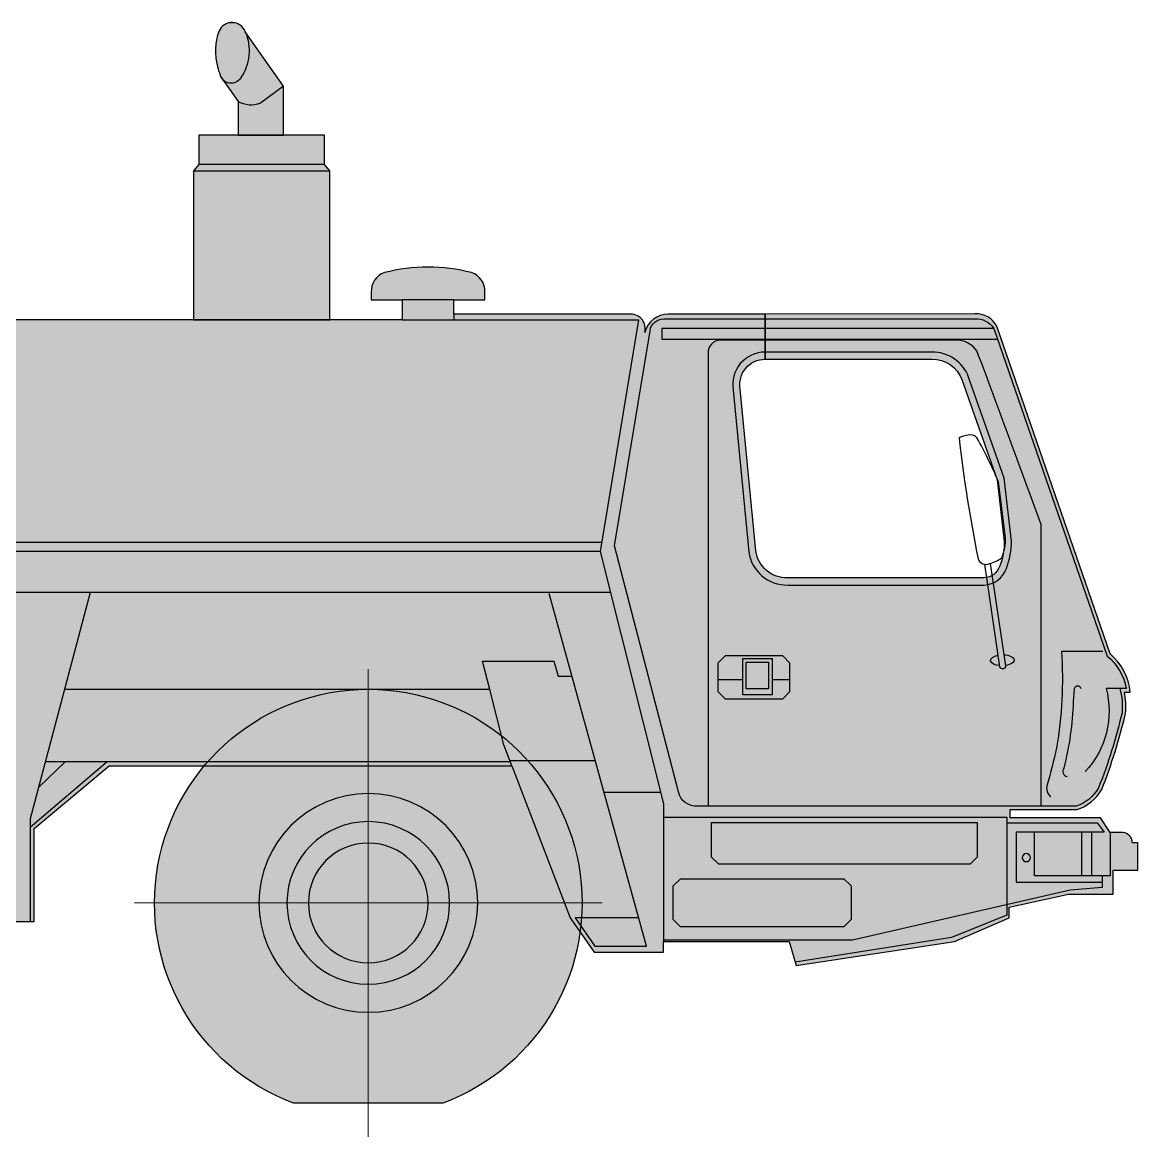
# Model space of a CAD drawing. Header units: millimetres. Extents: x -36138 to -14139, y -92870 to -59988.
# Drawn here: x -17676 to -14139, y -77130 to -73594 of the extents above; entities that cross this region are included whole.
import ezdxf
from ezdxf.enums import TextEntityAlignment as Align

# ---------------------------------------------------------------- set-up
doc = ezdxf.new("R2010")
doc.units = ezdxf.units.MM
doc.set_wipeout_variables(frame=1)
doc.layers.add('Техника. Кран Grove GMK 5170', color=251, linetype='Continuous')
doc.layers.add('Техника. Кран Grove GMK 5170 Штрих', color=7, linetype='Continuous', true_color=0xf7d56e)
doc.styles.add('arial', font='arial.ttf')

# ---------------------------------------------------------------- blocks, each defined once
blk = doc.blocks.new('Кран GMK 5170-0216.095601')
at = {"layer": 'Техника. Кран Grove GMK 5170 Штрих', "true_color": 0xadadad, "transparency": 16777216}
h = blk.add_hatch(color=253, dxfattribs=at)
h.dxf.hatch_style = 1
edge = h.paths.add_edge_path()
edge.add_arc((3.822349859960199e-14, -1.13686837721616e-13), 677.9999999999999, 290.5153763494032, 609.4846236505969)
edge.add_line((-237.6110266801606, -635), (237.6110266801603, -635.0000000000001))
edge = h.paths.add_edge_path(flags=16)
edge.add_arc((0, 0), 347, 0, 360)
at = {"layer": 'Техника. Кран Grove GMK 5170 Штрих', "transparency": 16777216}
h = blk.add_hatch(color=256, dxfattribs=at)
h.dxf.hatch_style = 1
edge = h.paths.add_edge_path()
edge.add_arc((0, 0), 347, 0, 360)
at = {"color": 0, "linetype": 'ByBlock', "lineweight": 9, "transparency": 16777216}
for points in [[(0, 0), (0, 741.6320171362108)], [(0, 0), (-741.632017136211, 0)], [(0, 0), (0, -741.6320171362108)], [(0, 0), (741.6320171362108, 0)]]:
    blk.add_lwpolyline(points, dxfattribs=at)
at = {"transparency": 16777216}
blk.add_lwpolyline([(237.6110266801603, -635.0000000000001, 5.52583782977118), (-237.6110266801606, -635)], format="xyb", close=True, dxfattribs=at)
at = {"color": 0, "linetype": 'ByBlock', "lineweight": -2, "transparency": 16777216}
for radius in [347, 258, 190]:
    blk.add_circle((0, 0), radius, dxfattribs=at)
blk = doc.blocks.new('Кран GMK 5170-0223.184714')
at = {"color": 0, "linetype": 'ByBlock', "lineweight": -2, "transparency": 16777216}
blk.add_wipeout([(-6728.320055064571, 3042.468071248339), (-6711.377506183882, 3062.3032504257253), (-6711.377506183882, 3155.6112391393517), (-6312.607758138489, 3155.6112391393517), (-6312.607758138489, 3062.3032504257253), (-6295.665209257801, 3042.468071248339), (-6295.665209257801, 2569.410998602249), (-6728.320055064571, 2569.410998602249)], dxfattribs=at)
for points in [[(-6295.665209257801, 3042.468071248339), (-6728.320055064571, 3042.468071248339)], [(-6711.377506183882, 3062.303250425724), (-6312.607758138489, 3062.303250425724)]]:
    blk.add_lwpolyline(points, dxfattribs=at)
blk.add_wipeout([(-6581.250466122234, 3311.110779232079), (-6459.677347080826, 3483.6768380753483), (-6459.677347080826, 3483.6768380753483), (-6446.970642214988, 3502.3246826544764), (-6426.7578414458185, 3512.356887848783), (-6404.221951792385, 3511.2009754286228), (-6385.141671396948, 3499.1533467811932), (-6376.772989993395, 3486.3582921038524), (-6376.772989993395, 3486.3582921038524), (-6368.825142663482, 3458.7495331709697), (-6365.346164144745, 3430.230968069273), (-6366.42371692863, 3401.5212009683105), (-6372.030649090746, 3373.3436539011336), (-6372.030649090746, 3373.3436539011336), (-6375.412067309662, 3359.7068869596933), (-6380.361921998267, 3346.5579577124845), (-6386.812559088734, 3334.0765842738956), (-6394.675811984929, 3322.4333606791683), (-6437.032184186643, 3263.0517930168667), (-6437.032184186643, 3155.611239139351), (-6581.250466122234, 3155.611239139351)], dxfattribs=at)
at = {"layer": 'Техника. Кран Grove GMK 5170 Штрих', "true_color": 0xadadad, "transparency": 16777216}
h = blk.add_hatch(color=253, dxfattribs=at)
h.dxf.hatch_style = 1
edge = h.paths.add_edge_path()
edge.add_line((-6581.250466122234, 3155.611239139351), (-6581.250466122234, 3311.110779232079))
edge.add_line((-6581.250466122234, 3311.110779232079), (-6459.677347080826, 3483.676838075348))
edge.add_arc((-6417.698210113284, 3468.725229336408), 44.56229958633133, 23.309303566219228, 160.3957479736059, ccw=False)
edge.add_arc((-6546.176919236488, 3422.642914875755), 180.9898907075133, -15.806346106100477, 20.612038710891227, ccw=False)
edge.add_arc((-6490.165442276353, 3395.39913394007), 120.1760107540356, 322.6157415136009, 349.4247650084642, ccw=False)
edge.add_line((-6394.675811984929, 3322.433360679169), (-6437.032184186643, 3263.051793016867))
edge.add_line((-6437.032184186643, 3263.051793016867), (-6437.032184186643, 3155.611239139351))
edge.add_line((-6437.032184186643, 3155.611239139351), (-6581.250466122234, 3155.611239139351))
at = {"layer": 'Техника. Кран Grove GMK 5170 Штрих', "true_color": 0x5c5c5c, "transparency": 16777216}
h = blk.add_hatch(color=251, dxfattribs=at)
h.dxf.hatch_style = 1
h.paths.add_polyline_path([(-6442.670943314462, 3333.799519667773, 0.6124438634630011), (-6380.361921998276, 3346.557957712461), (-6375.412067309662, 3359.706886959693), (-6372.030649090746, 3373.343653901133), (-6366.42371692863, 3401.52120096831), (-6365.346164144745, 3430.230968069273), (-6368.825142663482, 3458.74953317097), (-6376.772989993395, 3486.358292103851), (-6385.141671396948, 3499.153346781193), (-6404.221951792386, 3511.200975428623), (-6426.757841445818, 3512.356887848783), (-6446.970642214988, 3502.324682654476), (-6459.677347080827, 3483.676838075347, 0.2652228420206108)])
at = {"layer": 'Техника. Кран Grove GMK 5170 Штрих', "transparency": 16777216}
h = blk.add_hatch(color=256, dxfattribs=at)
h.dxf.hatch_style = 1
h.set_gradient(color1=(132, 132, 132), color2=(214, 214, 214), tint=1, name='CYLINDER')
h.paths.add_polyline_path([(-6728.320055064571, 2569.410998602248), (-6728.320055064571, 3042.468071248339), (-6711.377506183882, 3062.303250425724), (-6711.377506183882, 3155.611239139351), (-6312.607758138489, 3155.611239139351), (-6312.607758138489, 3062.303250425724), (-6295.665209257801, 3042.468071248339), (-6295.665209257801, 2569.410998602248)])
at = {"color": 0, "linetype": 'ByBlock', "lineweight": -2, "transparency": 16777216}
blk.add_lwpolyline([(-6581.250466122234, 3155.611239139351), (-6581.250466122234, 3311.110779232079), (-6459.677347080826, 3483.676838075348, -0.6814279514394701), (-6376.772989993395, 3486.358292103851, -0.1602563268146185), (-6372.030649090746, 3373.343653901134, -0.1175129173398707), (-6394.675811984929, 3322.433360679169), (-6437.032184186643, 3263.051793016867), (-6437.032184186643, 3155.611239139351)], format="xyb", close=True, dxfattribs=at)
for points in [[(-6459.677347080826, 3483.676838075348, 0.2583116684914986), (-6444.953936129456, 3337.007170333277, 0.6510369722487767), (-6380.361921998268, 3346.557957712486)], [(-6581.250466122234, 3311.110779232079), (-6507.777656585993, 3257.39050229332, 0.2509012482470216), (-6437.032184186643, 3263.051793016867)]]:
    blk.add_lwpolyline(points, format="xyb", dxfattribs=at)
blk.add_wipeout([(-7801.414767232253, 2588.168086164249), (-7801.414767232253, 2588.168086164249), (-7776.409383845201, 2584.021206408135), (-7754.1100140317685, 2571.971147654378), (-7736.938749791066, 2553.3267518631255), (-7726.760683369196, 2530.1131184991464), (-7726.760683369196, 2530.1131184991464), (-7727.479987758681, 2550.8288824311458), (-7719.0591183439965, 2569.7695590925505), (-7703.197176651981, 2583.1134370839827), (-7683.094669426105, 2588.168086164249), (-7121.345865806512, 2588.168086164249), (-7121.345865806512, 2633.4170886626634), (-7219.364709574765, 2633.4170886626634), (-7219.364709574765, 2657.92179960473), (-7219.364709574765, 2657.92179960473), (-7217.253597892903, 2677.754755078058), (-7208.900913609504, 2695.866507632749), (-7195.1868478294155, 2710.348472800495), (-7177.556564562363, 2719.674566691512), (-7177.556564562363, 2719.674566691512), (-7109.015159694602, 2732.6907955757924), (-7039.385252513948, 2737.052265698141), (-6969.755345333294, 2732.6907955757924), (-6901.213940465532, 2719.674566691512), (-6901.213940465532, 2719.674566691512), (-6883.58365719848, 2710.348472800495), (-6869.869591418394, 2695.866507632749), (-6861.51690713499, 2677.754755078058), (-6859.40579545313, 2657.92179960473), (-6859.40579545313, 2633.4170886626634), (-6957.424639221382, 2633.4170886626634), (-6957.424639221382, 2569.410998602245), (-5246.952346679354, 2569.410998602245), (-5119.323378826859, 1863.3493157325574), (-5119.323378826857, 1830), (-3258.6306758150886, 1830), (-1890.0033125753548, 1830), (-1224.9941884800278, 1829.9999999999964), (-1216.9998154155903, 1864.2584281115196), (-982.1543079994076, 1864.2584281115196), (-979.9938015065129, 1894.4657530670847), (-980.0000000000005, 1965), (980.0000000000005, 1965), (980.0000000000005, 1894.4657530670847), (985.3710893880425, 1864.2584281115196), (1237.520961206203, 1864.2584281115196), (1252.1038737861577, 1830), (1731.4582460130987, 1829.9999999999964), (3854.103416365245, 1829.9999999999964), (3854.103416365243, 917.8972355843944), (4008, 917.8931032553955), (4008, 767.1044182172918), (3925.8241184074723, 767.1044182172918), (3925.8241184074723, 736.9384165516858), (3869.2525344619653, 533.3385669537965), (3865.4259978123373, 533.3385669537965), (3865.4259978123373, 767.1044182172918), (3854.128210339214, 767.1044182172918), (3854.128210339214, 906.6325067432335), (3824.003531963549, 906.6317838848117), (3824.003531963549, 823.6760021628033), (3786.234044946612, 823.6760021628033), (3786.234044946612, 868.9250046612178), (3556.2699363587744, 868.9250046612178), (3556.2699363587744, 906.6118450982503), (3165.2791747365036, 906.6159774272564), (3092.515182533468, 970.7084001441872), (2926.6021733726157, 970.7084001441872), (2926.6021733726157, 635.1219624367623), (2870.030589427107, 635.1219624367623), (2870.030589427107, 1008.395240581227), (2832.385072280027, 1129.0592472436656), (-508.18201203327044, 1129.0180514546264), (-572.2407869386298, 895.293395980163), (-638.1314466788831, 895.293395980163), (-591.6176489436475, 1061.165081851068), (-888.9424811375795, 1061.165081851068), (-888.9424811375795, 631.4028663410063), (-937.9519030217125, 631.4028663410063), (-937.9519030217125, 665.3292873923274), (-1204.7805185765174, 665.3292873923274), (-1204.7805185765174, 631.4028663410063), (-1253.78994046065, 631.4028663410063), (-1253.78994046065, 899.0951386558299), (-1323.7835158816886, 1136.580086015092), (-4160.291384350551, 1136.5800860150885), (-4688.08592186548, 631.8367608855042), (-4692.3422207306285, 631.8367608855042), (-4692.3422207306285, 593.6953642589906), (-4983.584635989601, 593.6747026140147), (-4983.584635989601, 623.7993809896725), (-5383.180849834053, 623.7993809896725), (-5383.180849834053, 1162.9856682949867), (-5601.905023554703, 1162.9856682949867), (-5715.006868155767, 970.7084001441872), (-5715.006868155767, 661.568868006616), (-5790.380549029839, 661.568868006616), (-5790.380549029839, 955.6667226013378), (-6027.906819679052, 1155.4235062336084), (-7305.02326976785, 1155.4235062336084), (-7490.154153612349, 672.9079787696828), (-7566.248934755312, 563.508700948405), (-7747.244944748969, 563.508700948405), (-7785.873956196932, 563.508700948405), (-7785.873956196932, 597.4351219997297), (-8184.569322320408, 597.4351219997297), (-8207.214485214594, 522.020117835702), (-8708.672608792918, 597.4351219997297), (-8882.106456725203, 672.8914494537057), (-8882.106456725203, 706.8178705050304), (-9070.62330549029, 748.2238070378226), (-9211.999999999993, 748.2238070378226), (-9211.999999999993, 823.6801344918058), (-9289.999999999998, 823.6801344918022), (-9290, 910.4342494189004), (-9273.184972975487, 910.4342494189004), (-9273.184972975487, 910.4342494189004), (-9270.313261533403, 923.9729937814263), (-9262.2294243424, 935.2066887118417), (-9250.304209669932, 942.2304754779616), (-9236.559734855206, 943.8533548905107), (-9236.559734855206, 943.8533548905107), (-9202.896508846241, 943.8533548905107), (-9172.361245354303, 989.5518203627071), (-8885.866876110913, 989.5518203627071), (-8885.866876110913, 1015.9160793526498), (-9096.987564480232, 1015.9160793526498), (-9096.987564480232, 1015.9160793526498), (-9120.923828839434, 1026.1336747396526), (-9142.573404754277, 1040.5780462965413), (-9161.198132772846, 1058.7567017253823), (-9176.162988029972, 1080.0498253595324), (-9176.162988029972, 1080.0498253595324), (-9176.162988029972, 1080.0498253595324), (-9198.136654529793, 1139.3432545590185), (-9218.039058748567, 1199.3636433614229), (-9235.846216588836, 1260.038662070372), (-9251.536668904042, 1321.2951921045133), (-9251.536668904042, 1321.2951921045133), (-9251.536668904042, 1321.2951921045133), (-9252.484741918162, 1338.3206000218015), (-9252.182848971239, 1355.3697119587523), (-9250.632612866339, 1372.35088168316), (-9247.84236678226, 1389.1728281811265), (-9266.644463710825, 1389.1728281811265), (-9266.644463710825, 1389.1728281811265), (-9259.850752808441, 1423.5012070982957), (-9246.528793411911, 1455.8604021553947), (-9227.184398031004, 1485.0217888551597), (-9202.552040993889, 1509.878158133517), (-9202.552040993889, 1509.878158133517), (-8844.361763682238, 2546.6795030515423), (-8844.361763682238, 2546.6795030515423), (-8832.27686807053, 2565.0462093826827), (-8815.216313811681, 2578.914089241578), (-8794.768222662526, 2586.9922184653406), (-8772.836053206356, 2588.5286254251296), (-8772.836053206356, 2588.5286254251296), (-8108.649944366614, 2588.292831710194), (-8108.649944366614, 2444.8919752395886), (-8637.223353750698, 2444.8919752395886), (-8637.223353750698, 2444.8919752395886), (-8667.5029411638, 2440.8480860503405), (-8695.14604844443, 2427.845583462218), (-8717.569437927725, 2407.0995463041727), (-8732.677652554561, 2380.5486837104254), (-8732.677652554561, 2380.548683710429), (-8844.836236590138, 2062.7591991668196), (-8867.048915596855, 1866.736360341114), (-8867.048915596855, 1866.736360341114), (-8866.080489673837, 1846.8647043066958), (-8863.277434543754, 1827.1679166433096), (-8858.663802564297, 1807.8150108595037), (-8852.27918222783, 1788.972049694181), (-8852.27918222783, 1788.972049694181), (-8852.27918222783, 1788.972049694181), (-8844.80142285112, 1774.168023692011), (-8833.25328724816, 1762.2635440618724), (-8818.683279990706, 1754.3394693722585), (-8802.41427428923, 1751.1152602205075), (-8802.41427428923, 1751.1152602205075), (-8180.483550279098, 1751.1152602205075), (-8180.483550279098, 1751.1152602205075), (-8146.901947601858, 1755.9162639599417), (-8116.868836044894, 1771.689211860863), (-8093.854631680455, 1796.6114925099137), (-8080.518694813749, 1827.8032616672608), (-8078.821545888101, 1836.7421204056445), (-8029.766508234117, 2350.0000986914747), (-8029.766508234117, 2350.0000986914747), (-8029.860179187956, 2380.338822605241), (-8041.248587808344, 2408.459119404153), (-8062.29244467875, 2430.313250157433), (-8089.962619654605, 2442.755450918121), (-8108.6499443666125, 2444.8919752395886), (-8108.649944366616, 2588.2821153143996)], dxfattribs=at)
at = {"layer": 'Техника. Кран Grove GMK 5170 Штрих', "transparency": 16777216}
h = blk.add_hatch(color=256, dxfattribs=at)
h.dxf.hatch_style = 1
edge = h.paths.add_edge_path()
edge.add_line((-8108.649944366618, 2588.282115314402), (-7801.414767232254, 2588.168086164249))
edge.add_arc((-7801.322722157881, 2511.259349618751), 76.90879162566917, 14.190374625648417, 90.06857207653468, ccw=False)
edge.add_arc((-7682.180628764188, 2542.031422203362), 46.14571737194527, 91.1349720056719, 194.9677551748528, ccw=False)
edge.add_line((-7683.094669426107, 2588.168086164249), (-7121.345865806514, 2588.168086164249))
edge.add_line((-7121.345865806514, 2588.168086164249), (-7121.345865806514, 2633.417088662663))
edge.add_line((-7121.345865806514, 2633.417088662663), (-7219.364709574766, 2633.417088662663))
edge.add_line((-7219.364709574766, 2633.417088662663), (-7219.364709574766, 2657.92179960473))
edge.add_arc((-7158.023409033631, 2661.421183325454), 61.44103546086036, 108.53700631192899, 183.2650568967453, ccw=False)
edge.add_arc((-7039.385252513948, 2179.058486183733), 557.9937795144092, 75.66318480447308, 104.33681519552701, ccw=False)
edge.add_arc((-6920.747095994266, 2661.421183325454), 61.44103546086041, -3.265056896745307, 71.4629936880711, ccw=False)
edge.add_line((-6859.405795453131, 2657.92179960473), (-6859.405795453131, 2633.417088662663))
edge.add_line((-6859.405795453131, 2633.417088662663), (-6957.424639221383, 2633.417088662663))
edge.add_line((-6957.424639221383, 2633.417088662663), (-6957.424639221383, 2569.410998602248))
edge.add_line((-6957.424639221383, 2569.410998602248), (-5246.952346679354, 2569.410998602248))
edge.add_line((-5246.952346679354, 2569.410998602248), (-5119.323378826859, 1863.349315732557))
edge.add_line((-5119.323378826859, 1863.349315732557), (-5119.323378826858, 1830))
edge.add_line((-5119.323378826858, 1830), (-3258.630675815089, 1830))
edge.add_line((-3258.630675815089, 1830), (-1890.003312575355, 1830))
edge.add_line((-1890.003312575355, 1830), (-1224.994188480028, 1830))
edge.add_line((-1224.994188480028, 1830), (-1216.999815415591, 1864.258428111523))
edge.add_line((-1216.999815415591, 1864.258428111523), (-982.154307999408, 1864.258428111523))
edge.add_line((-982.154307999408, 1864.258428111523), (-979.9938015065127, 1894.465753067085))
edge.add_line((-979.9938015065127, 1894.465753067085), (-980, 1965))
edge.add_line((-980, 1965), (980, 1965))
edge.add_line((980, 1965), (980, 1894.465753067085))
edge.add_line((980, 1894.465753067085), (985.3710893880416, 1864.258428111523))
edge.add_line((985.3710893880416, 1864.258428111523), (1237.520961206203, 1864.258428111523))
edge.add_line((1237.520961206203, 1864.258428111523), (1252.103873786158, 1830))
edge.add_line((1252.103873786158, 1830), (1731.458246013099, 1830))
edge.add_line((1731.458246013099, 1830), (3854.103416365246, 1830))
edge.add_line((3854.103416365246, 1830), (3854.103416365244, 917.8972355843941))
edge.add_line((3854.103416365244, 917.8972355843941), (4008, 917.8931032553953))
edge.add_line((4008, 917.8931032553953), (4008, 767.1044182172952))
edge.add_line((4008, 767.1044182172952), (3925.824118407472, 767.1044182172952))
edge.add_line((3925.824118407472, 767.1044182172952), (3925.824118407472, 736.9384165516856))
edge.add_line((3925.824118407472, 736.9384165516856), (3869.252534461964, 533.3385669537963))
edge.add_line((3869.252534461964, 533.3385669537963), (3865.425997812337, 533.3385669537963))
edge.add_line((3865.425997812337, 533.3385669537963), (3865.425997812337, 767.1044182172952))
edge.add_line((3865.425997812337, 767.1044182172952), (3854.128210339215, 767.1044182172952))
edge.add_line((3854.128210339215, 767.1044182172952), (3854.128210339215, 906.6325067432333))
edge.add_line((3854.128210339215, 906.6325067432333), (3824.00353196355, 906.6317838848101))
edge.add_line((3824.00353196355, 906.6317838848101), (3824.00353196355, 823.6760021628031))
edge.add_line((3824.00353196355, 823.6760021628031), (3786.234044946614, 823.6760021628031))
edge.add_line((3786.234044946614, 823.6760021628031), (3786.234044946614, 868.9250046612176))
edge.add_line((3786.234044946614, 868.9250046612176), (3556.269936358774, 868.9250046612176))
edge.add_line((3556.269936358774, 868.9250046612176), (3556.269936358774, 906.6118450982538))
edge.add_line((3556.269936358774, 906.6118450982538), (3165.279174736505, 906.6159774272544))
edge.add_line((3165.279174736505, 906.6159774272544), (3092.515182533469, 970.708400144187))
edge.add_line((3092.515182533469, 970.708400144187), (2926.602173372616, 970.708400144187))
edge.add_line((2926.602173372616, 970.708400144187), (2926.602173372616, 635.1219624367657))
edge.add_line((2926.602173372616, 635.1219624367657), (2870.030589427108, 635.1219624367657))
edge.add_line((2870.030589427108, 635.1219624367657), (2870.030589427108, 1008.395240581227))
edge.add_line((2870.030589427108, 1008.395240581227), (2832.385072280027, 1129.059247243665))
edge.add_line((2832.385072280027, 1129.059247243665), (-508.1820120332704, 1129.018051454628))
edge.add_line((-508.1820120332704, 1129.018051454628), (-572.2407869386298, 895.2933959801628))
edge.add_line((-572.2407869386298, 895.2933959801628), (-638.1314466788826, 895.2933959801628))
edge.add_line((-638.1314466788826, 895.2933959801628), (-591.6176489436475, 1061.165081851068))
edge.add_line((-591.6176489436475, 1061.165081851068), (-888.9424811375793, 1061.165081851068))
edge.add_line((-888.9424811375793, 1061.165081851068), (-888.9424811375793, 631.4028663410061))
edge.add_line((-888.9424811375793, 631.4028663410061), (-937.9519030217125, 631.4028663410061))
edge.add_line((-937.9519030217125, 631.4028663410061), (-937.9519030217125, 665.3292873923272))
edge.add_line((-937.9519030217125, 665.3292873923272), (-1204.780518576517, 665.3292873923272))
edge.add_line((-1204.780518576517, 665.3292873923272), (-1204.780518576517, 631.4028663410061))
edge.add_line((-1204.780518576517, 631.4028663410061), (-1253.789940460651, 631.4028663410061))
edge.add_line((-1253.789940460651, 631.4028663410061), (-1253.789940460651, 899.0951386558297))
edge.add_line((-1253.789940460651, 899.0951386558297), (-1323.783515881689, 1136.580086015092))
edge.add_line((-1323.783515881689, 1136.580086015092), (-4160.291384350552, 1136.58008601509))
edge.add_line((-4160.291384350552, 1136.58008601509), (-4688.08592186548, 631.8367608855076))
edge.add_line((-4688.08592186548, 631.8367608855076), (-4692.342220730628, 631.8367608855076))
edge.add_line((-4692.342220730628, 631.8367608855076), (-4692.342220730628, 593.6953642589904))
edge.add_line((-4692.342220730628, 593.6953642589904), (-4983.584635989602, 593.6747026140144))
edge.add_line((-4983.584635989602, 593.6747026140144), (-4983.584635989602, 623.7993809896723))
edge.add_line((-4983.584635989602, 623.7993809896723), (-5383.180849834054, 623.7993809896723))
edge.add_line((-5383.180849834054, 623.7993809896723), (-5383.180849834054, 1162.98566829499))
edge.add_line((-5383.180849834054, 1162.98566829499), (-5601.905023554704, 1162.98566829499))
edge.add_line((-5601.905023554704, 1162.98566829499), (-5715.006868155768, 970.708400144187))
edge.add_line((-5715.006868155768, 970.708400144187), (-5715.006868155768, 661.5688680066157))
edge.add_line((-5715.006868155768, 661.5688680066157), (-5790.38054902984, 661.5688680066157))
edge.add_line((-5790.38054902984, 661.5688680066157), (-5790.38054902984, 955.6667226013376))
edge.add_line((-5790.38054902984, 955.6667226013376), (-6027.906819679054, 1155.423506233608))
edge.add_line((-6027.906819679054, 1155.423506233608), (-7305.023269767851, 1155.423506233608))
edge.add_line((-7305.023269767851, 1155.423506233608), (-7490.154153612351, 672.9079787696855))
edge.add_line((-7490.154153612351, 672.9079787696855), (-7566.248934755313, 563.5087009484048))
edge.add_line((-7566.248934755313, 563.5087009484048), (-7747.244944748971, 563.5087009484048))
edge.add_line((-7747.244944748971, 563.5087009484048), (-7785.873956196934, 563.5087009484048))
edge.add_line((-7785.873956196934, 563.5087009484048), (-7785.873956196934, 597.4351219997295))
edge.add_line((-7785.873956196934, 597.4351219997295), (-8184.569322320411, 597.4351219997295))
edge.add_line((-8184.569322320411, 597.4351219997295), (-8207.214485214594, 522.0201178357017))
edge.add_line((-8207.214485214594, 522.0201178357017), (-8708.67260879292, 597.4351219997295))
edge.add_line((-8708.67260879292, 597.4351219997295), (-8882.106456725203, 672.8914494537055))
edge.add_line((-8882.106456725203, 672.8914494537055), (-8882.106456725203, 706.8178705050302))
edge.add_line((-8882.106456725203, 706.8178705050302), (-9070.623305490291, 748.223807037826))
edge.add_line((-9070.623305490291, 748.223807037826), (-9211.999999999993, 748.223807037826))
edge.add_line((-9211.999999999993, 748.223807037826), (-9211.999999999993, 823.6801344918056))
edge.add_line((-9211.999999999993, 823.6801344918056), (-9290, 823.6801344918053))
edge.add_line((-9290, 823.6801344918053), (-9290, 910.4342494189))
edge.add_line((-9290, 910.4342494189), (-9273.184972975487, 910.4342494189002))
edge.add_arc((-9239.57532301197, 910.3792182000167), 33.60969501654516, 84.85228467929721, 179.9061860576003, ccw=False)
edge.add_line((-9236.559734855207, 943.853354890512), (-9202.896508846243, 943.853354890512))
edge.add_line((-9202.896508846243, 943.853354890512), (-9172.361245354303, 989.5518203627068))
edge.add_line((-9172.361245354303, 989.5518203627068), (-8885.866876110915, 989.5518203627068))
edge.add_line((-8885.866876110915, 989.5518203627068), (-8885.866876110915, 1015.91607935265))
edge.add_line((-8885.866876110915, 1015.91607935265), (-9096.987564480234, 1015.91607935265))
edge.add_arc((-9053.85724188298, 1150.101350459822), 140.9464852681633, 209.8022448630487, 252.1813655041821, ccw=False)
edge.add_arc((-7479.368656877272, 1742.586461623366), 1821.555872495745, 193.3725014872789, 201.3288418185477, ccw=False)
edge.add_arc((-9019.95134612222, 1342.730301052455), 232.5752042320348, 168.4812727727124, 185.2881245355057, ccw=False)
edge.add_line((-9247.84236678226, 1389.172828181126), (-9266.644463710825, 1389.172828181126))
edge.add_arc((-9087.911428079933, 1371.637350587473), 179.5911774009828, 129.6683063588518, 174.3966501782681, ccw=False)
edge.add_line((-9202.55204099389, 1509.87815813352), (-8844.361763682238, 2546.679503051546))
edge.add_arc((-8778.825365402357, 2516.717123278179), 72.06083333672053, 85.23238040223868, 155.4307436062312, ccw=False)
edge.add_line((-8772.83605320636, 2588.52862542513), (-8108.649944366618, 2588.292831710196))
edge.add_line((-8108.649944366618, 2588.292831710196), (-8108.649944366618, 2444.89197523959))
edge.add_line((-8108.649944366618, 2444.89197523959), (-8637.223353750702, 2444.891975239589))
edge.add_arc((-8639.2900886894, 2344.982376658181), 99.93097258610511, 88.81494566164646, 159.1508504542744)
edge.add_line((-8732.677652554565, 2380.548683710428), (-8844.836236590138, 2062.759199166821))
edge.add_line((-8844.836236590138, 2062.759199166821), (-8867.048915596857, 1866.736360341116))
edge.add_arc((-8652.273307961816, 1867.243816030229), 214.7762071233164, 180.1353739164928, 201.3727582836003)
edge.add_arc((-8799.97066304159, 1806.103368175053), 55.04237687773282, 198.1338968819221, 267.45551244154)
edge.add_line((-8802.414274289233, 1751.115260220507), (-8180.483550279099, 1751.115260220507))
edge.add_arc((-8177.610723568621, 1850.867882480122), 99.79398168716325, 268.3503655603931, 351.8624960980799)
edge.add_line((-8078.821545888102, 1836.742120405647), (-8029.766508234119, 2350.000098691473))
edge.add_arc((-8108.326547914269, 2364.927050758361), 79.96557842318107, 349.2416496117531, 450.2317159795988)
edge.add_line((-8108.649944366614, 2444.891975239589), (-8108.649944366618, 2588.282115314402))
at = {"color": 0, "linetype": 'ByBlock', "lineweight": -2, "transparency": 16777216}
for points in [[(-6728.320055064571, 2569.410998602248), (-6728.320055064571, 3042.468071248339), (-6711.377506183882, 3062.303250425724), (-6711.377506183882, 3155.611239139351), (-6312.607758138489, 3155.611239139351), (-6312.607758138489, 3062.303250425724), (-6295.665209257801, 3042.468071248339), (-6295.665209257801, 2569.410998602248)], [(-8164.158518652574, 1504.149592613828), (-7982.033278807619, 1504.149592613828), (-7958.922262518667, 1481.038576324876), (-7958.922262518663, 1390.262492082269), (-7982.033278807616, 1367.151475793316), (-8164.158518652577, 1367.151475793316), (-8187.26953494153, 1390.262492082269), (-8187.269534941526, 1481.038576324876)], [(-8130.832516065675, 1379.825499993785), (-8037.524527352049, 1379.825499993785), (-8037.524527352049, 1495.737328311643), (-8130.832516065675, 1495.737328311643)], [(-8119.509934618582, 1399.578032591267), (-8048.847108799142, 1399.578032591267), (-8048.847108799142, 1484.373423574598), (-8119.509934618582, 1484.373423574598)], [(-7938.555247914876, 975.4357845148004), (-8781.302797926819, 975.4357845148004), (-8781.302797926815, 865.5188505890742), (-8758.614082950531, 842.8301356127902), (-7961.24396289116, 842.8301356127904), (-7938.555247914876, 865.5188505890744)], [(-7839.637153037391, 796.846204951549), (-8358.121269892425, 796.8462049515492), (-8380.809984868709, 774.1574899752652), (-8380.809984868712, 667.3181525699815), (-8358.121269892428, 644.6294375936975), (-7839.637153037391, 644.6294375936977), (-7816.948438061107, 667.3181525699817), (-7816.948438061107, 774.157489975265)]]:
    blk.add_lwpolyline(points, close=True, dxfattribs=at)
for points in [[(-5715.006868155768, 661.5688680066157), (-5790.38054902984, 661.5688680066157), (-5790.38054902984, 955.6667226013376), (-6027.906819679054, 1155.423506233608), (-7305.023269767851, 1155.423506233608), (-7490.154153612351, 672.9079787696855), (-7566.248934755313, 563.5087009484048), (-7747.244944748971, 563.5087009484048), (-7785.873956196934, 563.5087009484048), (-7785.873956196934, 597.4351219997295), (-8184.569322320411, 597.4351219997295), (-8207.214485214594, 522.0201178357017), (-8708.67260879292, 597.4351219997295), (-8882.106456725203, 672.8914494537055), (-8882.106456725203, 706.8178705050302), (-9070.623305490291, 748.223807037826), (-9211.999999999993, 748.223807037826), (-9211.999999999993, 823.6801344918056), (-9290, 823.6801344918053), (-9290, 910.4342494189), (-9273.184972975487, 910.4342494189002, -0.4402912838768851), (-9236.559734855207, 943.853354890512), (-9202.896508846243, 943.853354890512), (-9172.361245354303, 989.5518203627068), (-8885.866876110915, 989.5518203627068), (-8885.866876110915, 1015.91607935265), (-9096.987564480234, 1015.91607935265, -0.1870506206991552), (-9176.162988029973, 1080.049825359536, -0.03473003720718323), (-9251.536668904046, 1321.295192104513, -0.07346546733808917), (-9247.84236678226, 1389.172828181126), (-9266.644463710825, 1389.172828181126, -0.1976804348947814), (-9202.55204099389, 1509.87815813352), (-8844.361763682238, 2546.679503051546, -0.3162506161209426), (-8772.83605320636, 2588.52862542513), (-8108.649944366618, 2588.292831710196), (-8108.649944366618, 2444.89197523959), (-8637.223353750702, 2444.891975239589, 0.3169109024265342), (-8732.677652554565, 2380.548683710428), (-8844.836236590138, 2062.759199166821), (-8867.048915596857, 1866.736360341116, 0.09293172154041739), (-8852.27918222783, 1788.972049694182, 0.3120475387241118), (-8802.414274289233, 1751.115260220507), (-8180.483550279099, 1751.115260220507, 0.3814236213317881), (-8078.821545888102, 1836.742120405647), (-8029.766508234119, 2350.000098691473, 0.4715776350441446), (-8108.649944366614, 2444.891975239589), (-8108.649944366618, 2588.282115314402), (-7801.414767232254, 2588.168086164249, -0.3437332469639379), (-7726.760683369197, 2530.113118499147, -0.4868297241284957), (-7683.094669426107, 2588.168086164249), (-7121.345865806514, 2588.168086164249), (-7121.345865806514, 2633.417088662663), (-7219.364709574766, 2633.417088662663), (-7219.364709574766, 2657.92179960473, -0.3381314565634218), (-7177.556564562365, 2719.674566691513, -0.1257692262525532), (-6901.213940465532, 2719.674566691513, -0.3381314565634218), (-6859.405795453131, 2657.92179960473), (-6859.405795453131, 2633.417088662663), (-6957.424639221383, 2633.417088662663), (-6957.424639221383, 2569.410998602248), (-5246.952346679354, 2569.410998602248)], [(-9085.689777007115, 1027.255190115724), (-7894.298004375327, 1027.255190115724, 0.385428170728686), (-7833.924677754156, 1072.504192614138), (-7630.324828156263, 1852.977169954381), (-7743.467996047279, 2535.389980236418, 0.3739574123316434), (-7787.089208620626, 2572.884057402877), (-8773.33045990243, 2573.26958394403, 0.276067955830628), (-8833.830050137145, 2542.438947660164), (-9192.889102829406, 1503.122884894944, 0.183148733196984), (-9253.667321112902, 1400.511938944201), (-9233.508578207566, 1400.5119389442, 0.08846804241814951), (-9240.317454321634, 1323.129601818716, 0.03449960653496702), (-9165.911815157564, 1084.971909080732, 0.1819345458917816), (-9095.171796398485, 1027.255190115724), (-8874.52776534784, 1027.255190115724)], [(-8983.869190563193, 1027.255190115724), (-8983.869190563193, 1920.788688767075, -0.001886542017691506), (-8780.269340992032, 2471.297557448066, -0.2535141814452834), (-8712.416498862658, 2505.223978570808), (-7966.327485608341, 2505.223978570808, -0.4417198707322881), (-7928.1831021367, 2463.735395458105), (-7928.1831021367, 1027.255190115724)], [(-8637.00149469863, 2467.49581484382), (-8108.69281074806, 2467.49581484382, -0.4681278930401191), (-8007.358525687709, 2346.873131457022), (-8056.367947570685, 1834.092426444761, -0.3819226679502031), (-8180.792373618719, 1728.511420616276), (-8802.873180569535, 1728.511420616276, -0.3115780783780379), (-8873.546518854571, 1781.293523851645, -0.09371340979333243), (-8889.652089470605, 1868.018847497234), (-8867.006926576418, 2067.858277709413), (-8753.905081975357, 2388.320391294081, -0.3170153801728626), (-8637.00149469863, 2467.49581484382)], [(-8848.163506357901, 2056.535696262323, -0.02879266569974291), (-8780.2693409653, 2196.043123143281, -0.2562682452171932), (-8752.593649288257, 2204.058343732645, -0.07046672251743905), (-8723.697757019796, 2196.043123143281, -0.02258632131767543), (-8784.07108364097, 1811.488586841682, -0.4404914819009919), (-8820.169641073826, 1796.372973799945, -0.09205545047883529), (-8859.444764515043, 1815.249006227393, -0.09849352085744677), (-8870.767345962133, 1879.341428944328), (-8848.163506357901, 2056.535696262323)], [(-8822.237968296322, 1796.953028155603), (-8870.767345959208, 1472.141729767376, 0.9999999999999695), (-8853.318332073934, 1469.534709048315), (-8804.801476849, 1794.26219368235)], [(-9179.94820138966, 1517.39073224696), (-9048.00293657008, 1517.39073224696, 0.05970019997421033), (-9032.878612447323, 1211.970296205145, 0.006134664354713253), (-9003.261724206943, 1094.38245223737, -0.3273677709157416), (-9014.076515518758, 1057.421191781333)], [(-9233.508578207566, 1400.511938944201), (-9189.693331868704, 1400.511938944201, 0.2600348843184015), (-9123.376617444155, 1136.596615331073)], [(-9110.617488454209, 1399.638899517695, -0.7484169602474836), (-9088.818689514239, 1399.638899517695), (-9085.689777007115, 1359.039885147482, 0.05392604670341815), (-9055.523775341506, 1147.919196778162, -0.5978978820988757), (-9066.8463567886, 1121.513614498268)]]:
    blk.add_lwpolyline(points, format="xyb", dxfattribs=at)
for points in [[(-7121.345865806514, 2633.417088662663), (-6957.424639221383, 2633.417088662663)], [(-7121.345865806514, 2588.168086164249), (-7121.345865806514, 2569.410998602248)], [(-6957.424639221383, 2569.410998602248), (-7706.798433479238, 2569.410998602248), (-7585.075825657848, 1835.084185404783), (-7785.873956196934, 1034.817352177098), (-7785.873956196934, 597.4351219997295)], [(-8833.530912652175, 2542.910819007844), (-7781.154836484315, 2542.910819007844), (-7781.154836484315, 2508.984397956519), (-8845.387803697577, 2508.984397956519)], [(-7590.745381039385, 1863.349315732557), (-5119.323378826859, 1863.349315732557)], [(-7618.355216356718, 1704.961277672122), (-3168.173994108212, 1704.961277672122), (-1491.316211109865, 1704.961277672122), (-348.89253707225, 1704.961277672122), (-329.0986811848124, 1721.945149842762), (-329.0986811848124, 1818.063122273186), (-346.0412300655007, 1832.237010727025), (-1224.472171000336, 1832.237010727025)], [(-7585.075825657848, 1835.084185404783), (-5484.075794583034, 1835.084185404783), (-5484.075794583034, 1832.237010727025), (-5461.492616623778, 1832.237010727025), (-5119.323378826858, 1832.237010727025)], [(-7707.237339120747, 672.9079787696862), (-7505.900402108113, 672.9079787696862), (-7568.133276777164, 582.4099737728573), (-7732.145414600185, 582.4099737728573), (-7423.956318131528, 1702.147161626333)], [(-5968.386195673211, 1704.961277672122), (-5778.173649177756, 986.7170426719383), (-5778.173649177756, 661.5688680066157)], [(-7234.913128536886, 1396.885703688663), (-7211.843870803343, 1487.266053871302), (-7438.047560005463, 1487.266053871302), (-7452.221448459306, 1439.165744366135), (-7494.619143950971, 1439.165744366135)], [(-8187.26953494153, 1427.884486208997), (-8130.832516065675, 1427.884486208997)], [(-8037.524527352049, 1427.884486208997), (-7958.922262518663, 1427.884486208997)], [(-7305.023269767851, 1155.423506233608), (-7279.696712905989, 1221.433329604355), (-7234.913128536886, 1396.885703688663), (-5886.768407808475, 1396.771798653101)], [(-7570.277044635175, 1170.523036382394), (-7299.229903123727, 1170.523036382394)], [(-7300.306448266409, 1167.717184994591), (-5826.107898155366, 1167.717184994591)], [(-6021.34054890554, 1167.717184994591), (-5778.173649177756, 959.282370283602)], [(-5888.388445458779, 1167.717184994591), (-5804.686004922158, 1086.827929259249)], [(-7597.516697956296, 1071.553756945221), (-7776.690800162996, 1071.553756945221)], [(-7788.725263203683, 992.378333395485), (-8874.57735329579, 992.378333395485), (-8874.57735329579, 681.3379299200749), (-8699.201310735723, 610.6751041006316), (-8204.112559349953, 532.350436636747)], [(-8874.527765347848, 974.4440255559309), (-9161.104781171143, 974.4440255559309), (-9183.708620775375, 944.3606704702249), (-8904.693767013458, 944.3606704702249), (-8904.693767013458, 785.9685000807947), (-9177.146482330856, 785.9685000807947)], [(-9202.896508846243, 943.853354890512), (-9202.896508846243, 805.7210326782767), (-8962.22405128587, 805.7210326782767), (-8962.22405128587, 944.3606704702249)], [(-9143.211796621541, 944.3606704702249), (-9143.211796621541, 805.7210326782767)], [(-9112.120153260985, 944.3606704702249), (-9112.120153260985, 805.7210326782767)], [(-9177.146482330856, 805.7210326782767), (-9177.146482330856, 769.0259512001101), (-9075.367219176886, 760.5133534698141), (-8385.392246833471, 602.1625063703357), (-7785.873956196934, 602.1625063703357)]]:
    blk.add_lwpolyline(points, dxfattribs=at)
blk.add_circle((-8936.78543399087, 863.7265347848493), 12.74823495073565, dxfattribs=at)
for start_param, end_param in [(1.70524251353442, 4.468543007611274), (4.944128669410249, 7.512842158915049)]:
    blk.add_ellipse((-8860.988741221514, 1489.884448178343), major_axis=(37.68969208453927, -1.089836708434177), ratio=0.4563882123575687, start_param=start_param, end_param=end_param, dxfattribs=at)
blk.add_blockref('Кран GMK 5170-0216.095601', (-6849.999999999993, 720), dxfattribs=at)
blk = doc.blocks.new('*U44')
at = {"color": 0, "linetype": 'ByBlock', "lineweight": -2, "transparency": 16777216}
blk.add_blockref('Кран GMK 5170-0223.184714', (0, 0), dxfattribs=at)
at = {"layer": 'Defpoints', "color": 250, "linetype": 'ByBlock', "lineweight": -2, "transparency": 16777216, "style": 'arial', "width": 0.7}
blk.add_attdef('МАРКА', text='', height=250, rotation=74.0649060012204, dxfattribs=at).set_placement((976.2464348981161, 13610.87277073242), align=Align.MIDDLE_CENTER)

msp = doc.modelspace()

# ---------------------------------------------------------------- block references
at = {"layer": 'Техника. Кран Grove GMK 5170', "xscale": -1}
msp.add_blockref('*U44', (-23429.23850626155, -77108.01137662547), dxfattribs=at)

doc.saveas('drawing.dxf')
